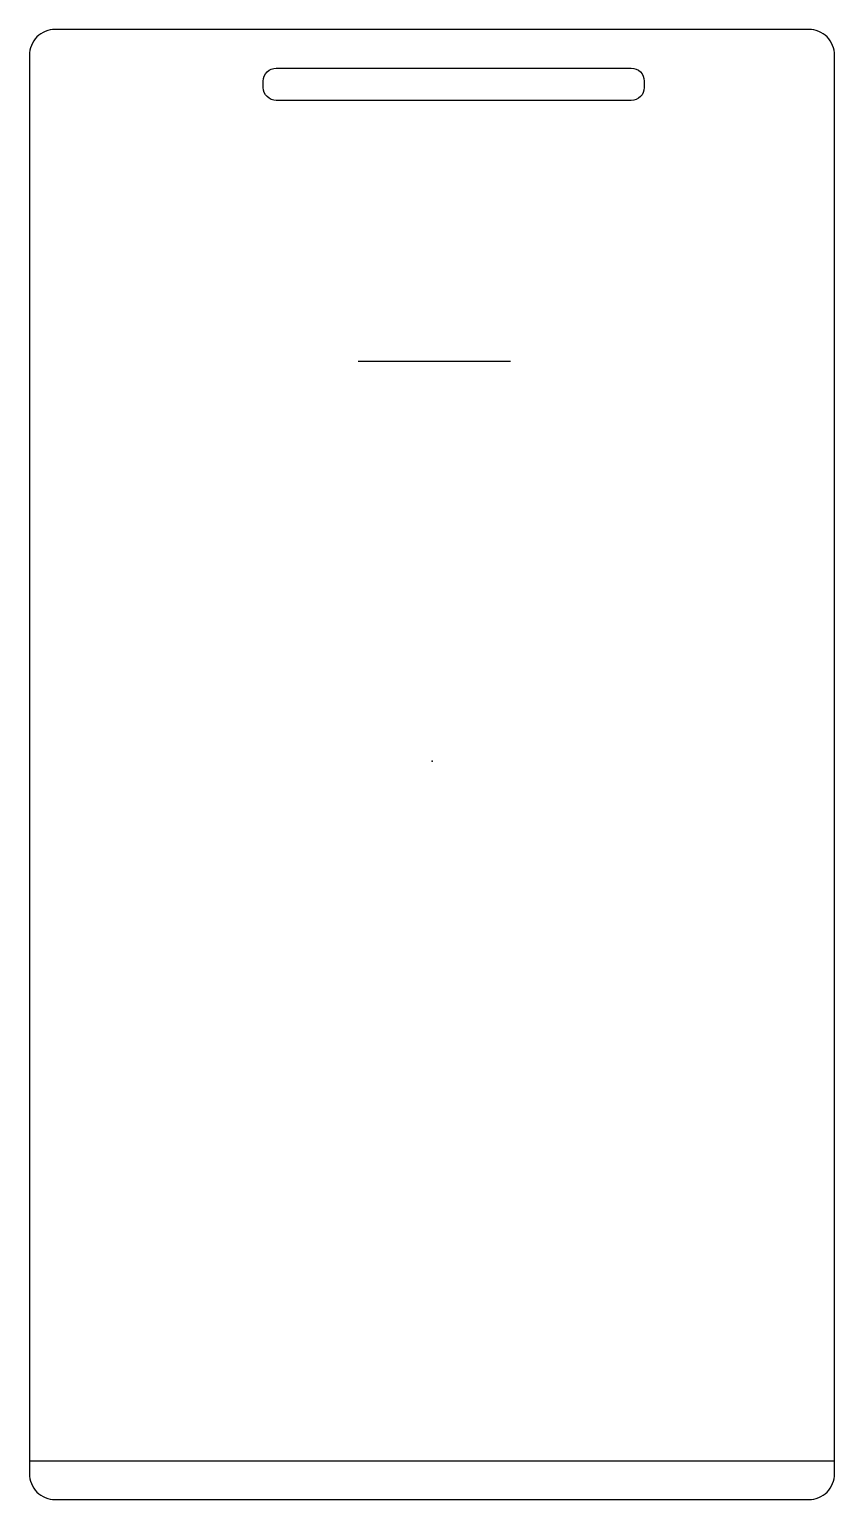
# Model space of a CAD drawing. Header units: millimetres. Extents: x -31 to 31, y -56 to 58.
import ezdxf

# ---------------------------------------------------------------- set-up
doc = ezdxf.new("R2010")
doc.units = ezdxf.units.MM
doc.layers.get('0').update_dxf_attribs({"linetype": 'CONTINUOUS'})

msp = doc.modelspace()

# ---------------------------------------------------------------- linework, layer by layer
for p, q in [((6.085, 32.44), (-5.715, 32.44)), ((-31.185, -52.665), (31.185, -52.665))]:
    msp.add_line(p, q)
for points in [[(-29.185, 58.165, 0.4142136), (-31.185, 56.165), (-31.185, -53.665, 0.4142136), (-29.185, -55.665), (29.185, -55.665, 0.4142136), (31.185, -53.665), (31.185, 56.165, 0.4142136), (29.185, 58.165)], [(16.435, 54.165), (16.435, 53.665, -0.4142136), (15.435, 52.665), (-12.065, 52.665, -0.4142136), (-13.065, 53.665), (-13.065, 54.165, -0.4142136), (-12.065, 55.165), (15.435, 55.165, -0.4142136)]]:
    msp.add_lwpolyline(points, format="xyb", close=True)
msp.add_point((0, 1.5))

doc.saveas('drawing.dxf')
